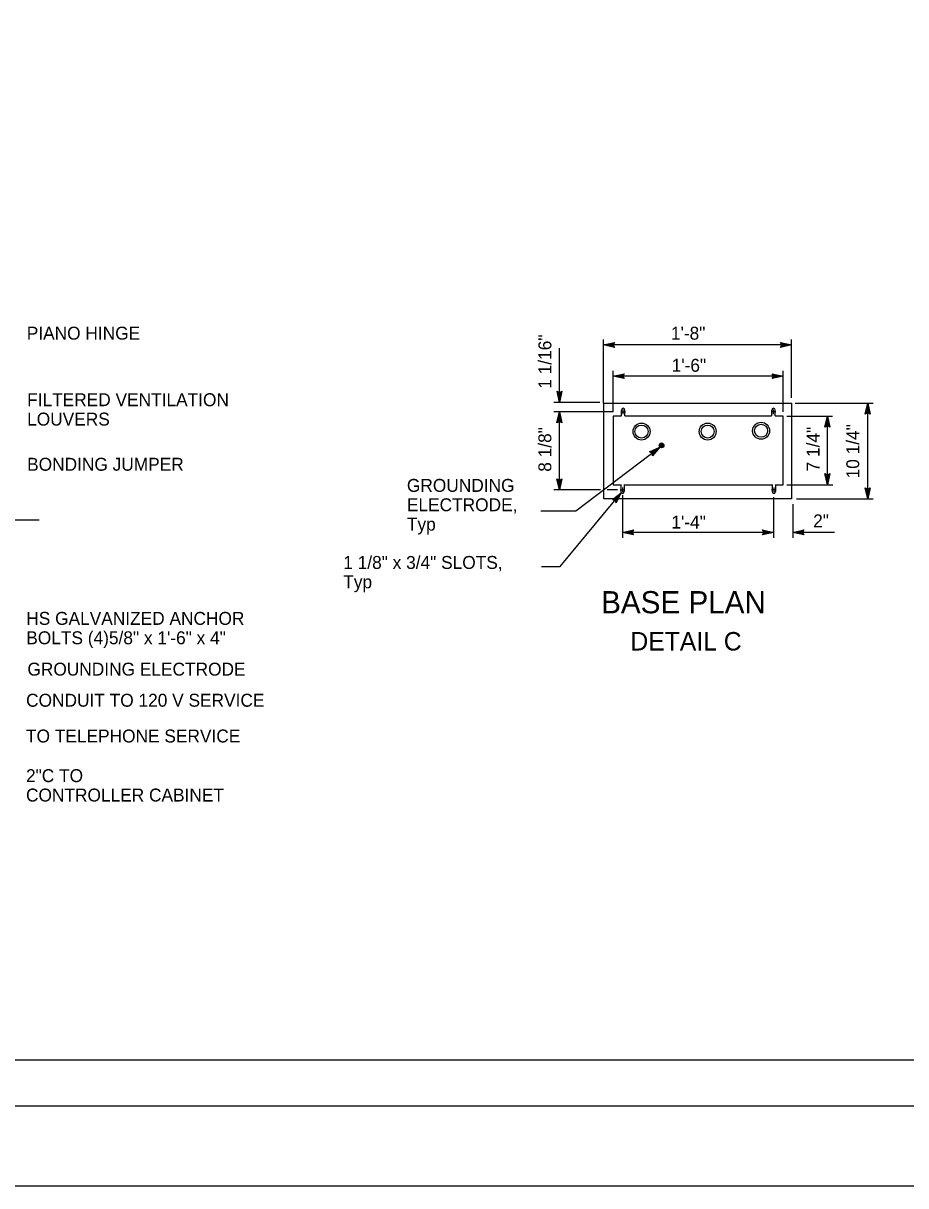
# Model space of a CAD drawing. Extents: x -893 to 867, y -474 to 712.
# Drawn here: x -225 to 253, y -474 to 155 of the extents above; entities that cross this region are included whole.
import ezdxf

# ---------------------------------------------------------------- set-up
doc = ezdxf.new("R2010")
doc.units = 0
for name, color, linetype in [('63 Seal and Sig', 7, 'Continuous'), ('border_PLOTTING-ELEMENTS', 7, 'Continuous'), ('border_rw_22x34_Cut_Lines', 7, 'Continuous'), ('border_SHEET', 7, 'Continuous'), ('es_DETAIL', 7, 'Continuous'), ('es_DETAIL-anno', 7, 'Continuous')]:
    doc.layers.add(name, color=color, linetype=linetype)

# ---------------------------------------------------------------- blocks, each defined once
blk = doc.blocks.new('7CTRLN')
at = {"layer": '63 Seal and Sig'}
for p, q in [((-0.05, 0), (0.05, 0)), ((0, -0.05), (0, 0.05))]:
    blk.add_line(p, q, dxfattribs=at)

msp = doc.modelspace()

# ---------------------------------------------------------------- linework, layer by layer
at = {"layer": 'border_PLOTTING-ELEMENTS'}
for points in [[(-893.46, -474.05), (866.55, -474.05), (866.55, 711.96), (-893.46, 711.96)], [(-863.46, 668.96), (836.55, 668.96), (836.55, -431.05), (-863.46, -431.05)]]:
    msp.add_lwpolyline(points, close=True, dxfattribs=at)
at = {"layer": 'border_rw_22x34_Cut_Lines'}
msp.add_lwpolyline([(-863.46, 668.96), (836.55, 668.96), (836.55, -431.05), (-863.46, -431.05)], close=True, dxfattribs=at)
at = {"layer": 'border_SHEET'}
msp.add_line((811.55, -406.05), (-813.46, -406.05), dxfattribs=at)
at = {"layer": 'es_DETAIL'}
for p, q in [((99.21, -57.29), (99.21, -54.08)), ((101.12, -57.29), (101.12, -54.08)), ((180.58, -57.29), (180.58, -54.08)), ((182.5, -57.29), (182.5, -54.08)), ((99.2, -57.41), (94.72, -57.41)), ((180.42, -57.41), (101.12, -57.41)), ((98.85, -94.39), (98.85, -98.24)), ((100.77, -94.39), (100.77, -98.24)), ((180.7, -94.39), (180.7, -98.24)), ((182.62, -94.39), (182.62, -98.24)), ((100.77, -94.5), (180.7, -94.5))]:
    msp.add_line(p, q, dxfattribs=at)
msp.add_lwpolyline([(89.61, -50.37), (191.29, -50.37), (191.29, -102.17), (89.61, -102.17)], close=True, dxfattribs=at)
for points in [[(94.72, -57.41), (94.72, -57.41), (94.72, -94.5), (98.85, -94.5)], [(182.62, -94.5), (186.81, -94.5), (186.81, -57.41), (182.34, -57.41)]]:
    msp.add_lwpolyline(points, dxfattribs=at)
for centre, radius in [((110.07, -65.72), 4.6), ((110.07, -65.72), 3.52), ((145.88, -65.72), 4.6), ((145.88, -65.72), 3.52), ((174.79, -65.33), 4.6), ((174.79, -65.33), 3.52), ((120.91, -73.21), 1.28), ((120.91, -73.21), 1.18), ((120.91, -73.21), 1.07), ((120.91, -73.21), 0.975), ((120.91, -73.21), 0.875), ((120.91, -73.21), 0.775), ((120.91, -73.21), 0.675), ((120.91, -73.21), 0.575), ((120.91, -73.21), 0.475), ((120.91, -73.21), 0.375), ((120.91, -73.21), 0.375), ((120.91, -73.21), 0.275), ((120.91, -73.21), 0.175), ((120.91, -73.21), 0.075)]:
    msp.add_circle(centre, radius, dxfattribs=at)
for centre, start, end in [((100.16, -54.08), 0, 180), ((181.54, -54.08), 0, 180), ((99.81, -98.24), 180, 0), ((181.66, -98.24), 180, 0)]:
    msp.add_arc(centre, 0.959, start, end, dxfattribs=at)
at = {"layer": 'es_DETAIL-anno'}
for p, q in [((89.46, -50.37), (89.46, -15.91)), ((89.46, -18.86), (95.46, -17.53)), ((191.29, -18.86), (89.46, -18.86)), ((95.46, -20.2), (89.46, -18.86)), ((89.46, -18.86), (89.46, -18.86)), ((95.25, -19.84), (90.84, -18.86)), ((90.86, -18.86), (95.23, -17.89)), ((92.23, -18.86), (95.05, -18.24)), ((95.01, -19.48), (92.23, -18.86)), ((93.61, -18.86), (94.82, -18.6)), ((94.84, -19.14), (93.61, -18.86)), ((95.46, -17.53), (94.66, -18.86)), ((94.66, -18.86), (95.46, -20.2)), ((95.46, -17.53), (95.46, -17.53)), ((186.09, -18.86), (185.29, -17.52)), ((185.29, -17.52), (185.29, -17.52)), ((185.29, -17.52), (191.29, -18.86)), ((191.29, -18.86), (185.29, -20.19)), ((185.29, -20.19), (186.09, -18.86)), ((185.51, -17.88), (189.91, -18.86)), ((189.9, -18.86), (185.52, -19.83)), ((188.53, -18.86), (185.7, -19.48)), ((185.74, -18.24), (188.53, -18.86)), ((185.92, -18.58), (187.15, -18.86)), ((187.15, -18.86), (185.94, -19.12)), ((191.29, -47.41), (191.29, -15.91)), ((191.29, -18.86), (191.29, -18.86)), ((65.66, -49.93), (65.68, -20.6)), ((95.46, -20.2), (95.46, -20.2)), ((185.29, -20.19), (185.29, -20.19)), ((94.72, -55.05), (94.72, -32.8)), ((94.72, -35.76), (100.72, -34.43)), ((186.81, -35.76), (94.72, -35.76)), ((100.72, -37.1), (94.72, -35.76)), ((94.72, -35.76), (94.72, -35.76)), ((100.51, -36.74), (96.1, -35.76)), ((96.12, -35.75), (100.49, -34.79)), ((97.49, -35.76), (100.31, -35.13)), ((100.27, -36.38), (97.49, -35.76)), ((98.87, -35.76), (100.08, -35.49)), ((100.1, -36.04), (98.87, -35.76)), ((100.72, -34.43), (99.92, -35.76)), ((99.92, -35.76), (100.72, -37.1)), ((100.72, -34.43), (100.72, -34.43)), ((100.72, -37.1), (100.72, -37.1)), ((181.61, -35.76), (180.81, -34.42)), ((180.81, -34.42), (180.81, -34.42)), ((180.81, -34.42), (186.81, -35.76)), ((186.81, -35.76), (180.81, -37.09)), ((180.81, -37.09), (181.61, -35.76)), ((180.81, -37.09), (180.81, -37.09)), ((181.03, -34.77), (185.43, -35.76)), ((185.42, -35.76), (181.05, -36.73)), ((184.05, -35.76), (181.23, -36.38)), ((181.26, -35.13), (184.05, -35.76)), ((181.44, -35.48), (182.67, -35.75)), ((182.67, -35.75), (181.46, -36.02)), ((186.81, -54.99), (186.81, -32.8)), ((186.81, -35.76), (186.81, -35.76)), ((65.66, -49.93), (64.34, -43.93)), ((64.34, -43.93), (64.34, -43.93)), ((64.34, -43.93), (65.67, -44.73)), ((67.01, -43.93), (65.66, -49.93)), ((65.67, -44.73), (67.01, -43.93)), ((67.01, -43.93), (67.01, -43.93)), ((87.58, -49.93), (62.71, -49.93)), ((65.66, -48.54), (64.7, -44.16)), ((65.67, -47.17), (65.04, -44.34)), ((65.67, -45.79), (65.4, -44.58)), ((66.65, -44.15), (65.66, -48.55)), ((65.66, -49.93), (65.66, -49.93)), ((66.29, -44.38), (65.67, -47.17)), ((65.94, -44.56), (65.67, -45.79)), ((94.72, -55.05), (62.71, -55.05)), ((64.32, -61.05), (65.66, -55.05)), ((64.67, -60.83), (65.66, -56.43)), ((65.64, -97.25), (65.66, -55.05)), ((65.66, -55.05), (65.66, -55.05)), ((65.66, -55.05), (66.99, -61.05)), ((65.66, -56.44), (66.63, -60.81)), ((193.25, -50.37), (235.49, -50.37)), ((231.19, -56.37), (232.53, -50.37)), ((232.53, -55.57), (231.19, -56.37)), ((231.19, -56.37), (231.19, -56.37)), ((231.55, -56.15), (232.53, -51.75)), ((231.91, -55.92), (232.53, -53.13)), ((232.25, -55.74), (232.53, -54.51)), ((232.53, -102.17), (232.53, -50.37)), ((232.53, -50.37), (232.53, -50.37)), ((232.53, -50.37), (233.86, -56.37)), ((232.53, -53.13), (233.16, -55.96)), ((232.53, -54.51), (232.8, -55.72)), ((233.86, -56.37), (232.53, -55.57)), ((232.54, -51.76), (233.5, -56.14)), ((233.86, -56.37), (233.86, -56.37)), ((65.66, -60.25), (64.32, -61.05)), ((64.32, -61.05), (64.32, -61.05)), ((65.03, -60.6), (65.66, -57.81)), ((65.38, -60.42), (65.65, -59.19)), ((65.65, -59.19), (65.92, -60.4)), ((65.66, -57.81), (66.28, -60.64)), ((66.99, -61.05), (65.66, -60.25)), ((66.99, -61.05), (66.99, -61.05)), ((188.76, -57.41), (213.52, -57.41)), ((209.31, -63.41), (210.65, -57.41)), ((210.65, -62.61), (209.31, -63.41)), ((209.67, -63.19), (210.65, -58.79)), ((210.03, -62.95), (210.65, -60.17)), ((210.38, -62.78), (210.65, -61.55)), ((210.65, -94.5), (210.65, -57.41)), ((210.65, -57.41), (210.65, -57.41)), ((210.65, -57.41), (211.98, -63.41)), ((210.65, -60.17), (211.28, -62.99)), ((210.65, -61.55), (210.92, -62.76)), ((211.98, -63.41), (210.65, -62.61)), ((210.66, -58.8), (211.62, -63.17)), ((209.31, -63.41), (209.31, -63.41)), ((211.98, -63.41), (211.98, -63.41)), ((114.44, -76.72), (120.01, -74.11)), ((114.83, -76.87), (118.92, -74.95)), ((118.91, -74.96), (116.04, -78.4)), ((120.01, -74.11), (116.07, -78.83)), ((120.01, -74.11), (120.01, -74.11)), ((115.89, -77.29), (114.44, -76.72)), ((114.44, -76.72), (114.44, -76.72)), ((115.23, -77.01), (117.82, -75.8)), ((115.58, -77.17), (116.73, -76.64)), ((116.07, -78.83), (115.89, -77.29)), ((116.73, -76.64), (115.93, -77.59)), ((117.82, -75.8), (115.97, -78.02)), ((116.07, -78.83), (116.07, -78.83)), ((65.64, -97.25), (64.31, -91.25)), ((64.31, -91.25), (64.31, -91.25)), ((64.31, -91.25), (65.64, -92.05)), ((65.63, -95.86), (64.67, -91.49)), ((65.64, -94.49), (65.02, -91.67)), ((65.64, -93.11), (65.38, -91.9)), ((65.64, -92.05), (66.98, -91.26)), ((66.98, -91.26), (65.64, -97.25)), ((66.62, -91.47), (65.64, -95.87)), ((66.27, -91.71), (65.64, -94.49)), ((65.92, -91.88), (65.64, -93.11)), ((66.98, -91.26), (66.98, -91.26)), ((210.65, -94.5), (209.32, -88.5)), ((209.32, -88.5), (209.32, -88.5)), ((209.32, -88.5), (210.65, -89.3)), ((210.65, -93.11), (209.68, -88.73)), ((210.66, -91.73), (210.03, -88.91)), ((210.66, -90.35), (210.39, -89.14)), ((210.65, -89.3), (211.99, -88.5)), ((211.99, -88.5), (210.65, -94.5)), ((211.64, -88.71), (210.65, -93.12)), ((211.28, -88.95), (210.66, -91.73)), ((210.93, -89.12), (210.66, -90.35)), ((211.99, -88.5), (211.99, -88.5)), ((87.96, -97.25), (62.68, -97.25)), ((65.64, -97.25), (65.64, -97.25)), ((97.15, -97.25), (91.45, -97.25)), ((99.7, -100.13), (99.7, -123.28)), ((188.76, -94.5), (213.61, -94.5)), ((210.65, -94.5), (210.65, -94.5)), ((232.53, -102.17), (231.2, -96.17)), ((231.2, -96.17), (231.2, -96.17)), ((231.2, -96.17), (232.53, -96.97)), ((232.53, -100.78), (231.56, -96.41)), ((232.53, -99.41), (231.91, -96.58)), ((232.54, -98.03), (232.27, -96.82)), ((232.53, -96.97), (233.87, -96.17)), ((233.87, -96.17), (232.53, -102.17)), ((233.52, -96.39), (232.53, -100.79)), ((233.16, -96.62), (232.53, -99.41)), ((232.81, -96.8), (232.54, -98.03)), ((233.87, -96.17), (233.87, -96.17)), ((181.55, -101.18), (181.55, -123.28)), ((191.93, -104.98), (191.93, -123.28)), ((193.96, -102.17), (235.49, -102.17)), ((232.53, -102.17), (232.53, -102.17)), ((-249.05, -113.46), (-215.88, -113.46)), ((99.7, -120.33), (105.7, -119)), ((101.09, -120.33), (105.46, -119.36)), ((105.7, -119), (104.9, -120.33)), ((105.7, -119), (105.7, -119)), ((176.35, -120.33), (175.55, -118.99)), ((175.55, -118.99), (175.55, -118.99)), ((175.55, -118.99), (181.55, -120.33)), ((175.77, -119.35), (180.17, -120.33)), ((191.93, -120.33), (197.93, -119)), ((193.32, -120.33), (197.69, -119.36)), ((197.93, -119), (197.13, -120.33)), ((197.93, -119), (197.93, -119)), ((181.55, -120.33), (99.7, -120.33)), ((105.7, -121.67), (99.7, -120.33)), ((99.7, -120.33), (99.7, -120.33)), ((105.48, -121.32), (101.08, -120.33)), ((102.46, -120.33), (105.28, -119.71)), ((105.25, -120.96), (102.46, -120.33)), ((103.84, -120.34), (105.05, -120.07)), ((105.07, -120.61), (103.84, -120.34)), ((104.9, -120.33), (105.7, -121.67)), ((105.7, -121.67), (105.7, -121.67)), ((181.55, -120.33), (175.55, -121.66)), ((175.55, -121.66), (176.35, -120.33)), ((175.55, -121.66), (175.55, -121.66)), ((180.16, -120.34), (175.79, -121.3)), ((178.79, -120.33), (175.97, -120.96)), ((176, -119.71), (178.79, -120.33)), ((176.18, -120.05), (177.41, -120.33)), ((177.41, -120.33), (176.2, -120.6)), ((181.55, -120.33), (181.55, -120.33)), ((214.5, -120.33), (191.93, -120.33)), ((197.93, -121.67), (191.93, -120.33)), ((191.93, -120.33), (191.93, -120.33)), ((197.71, -121.32), (193.31, -120.33)), ((194.69, -120.33), (197.52, -119.71)), ((197.48, -120.96), (194.69, -120.33)), ((196.07, -120.34), (197.28, -120.07)), ((197.3, -120.61), (196.07, -120.34)), ((197.13, -120.33), (197.93, -121.67)), ((197.93, -121.67), (197.93, -121.67))]:
    msp.add_line(p, q, dxfattribs=at)
for points in [[(55.59, -108.71), (74.49, -108.71), (120.01, -74.11)], [(55.99, -138.71), (65.97, -138.71), (99.1, -98.89)]]:
    msp.add_lwpolyline(points, dxfattribs=at)
msp.add_lwpolyline([(94.31, -102.59), (99.1, -98.89), (96.33, -104.27), (96.2, -103.88), (98.23, -99.95), (94.71, -102.65), (95.11, -102.71), (97.36, -100.98), (96.06, -103.5), (95.93, -103.11), (96.49, -102.02), (95.52, -102.78), (95.83, -102.83), (96.33, -104.27), (95.83, -102.83)], close=True, dxfattribs=at)

# ---------------------------------------------------------------- block references
at = {"layer": 'es_DETAIL', "xscale": 25.5802638}
for p, yscale in [((100.16, -55.05), 25.5802638), ((99.8, -97.27), -25.5802638)]:
    msp.add_blockref('7CTRLN', p, dxfattribs=dict(at, yscale=yscale))
at = {"layer": 'es_DETAIL', "xscale": 25.5802638, "rotation": 180}
for p, yscale in [((181.54, -55.05), -25.5802638), ((181.66, -97.27), 25.5802638)]:
    msp.add_blockref('7CTRLN', p, dxfattribs=dict(at, yscale=yscale))

# ---------------------------------------------------------------- texts
at = {"layer": 'es_DETAIL-anno'}
for s, height, p in [('PIANO HINGE', 7, (-222.64, -15.98)), ('1\'-8"', 7, (126, -16)), ('1\'-6"', 7, (126.39, -33.37)), ('FILTERED VENTILATION', 7, (-222.45, -52)), ('LOUVERS', 7, (-222.45, -62.5)), ('BONDING JUMPER', 7, (-222.45, -86.96)), ('GROUNDING', 7, (-16.9, -98.39)), ('ELECTRODE,', 7, (-16.9, -108.89)), ('Typ', 7, (-16.9, -119.39)), ('1\'-4"', 7, (126.25, -118.26)), ('2"', 7, (202.99, -117.59)), ('1 1/8" x 3/4" SLOTS,', 7, (-51.35, -140.11)), ('Typ', 7, (-51.35, -150.61)), ('BASE PLAN', 12, (88.21, -164.13)), ('HS GALVANIZED ANCHOR', 7, (-222.91, -170.39)), ('BOLTS (4)5/8" x 1\'-6" x 4"', 7, (-222.91, -180.89)), ('DETAIL C', 10, (104.07, -184.28)), ('GROUNDING ELECTRODE', 7, (-222.29, -197.87)), ('CONDUIT TO 120 V SERVICE', 7, (-223.01, -214.71)), ('TO TELEPHONE SERVICE', 7, (-223.06, -234.07)), ('2"C TO', 7, (-223.06, -255.53)), ('CONTROLLER CABINET', 7, (-223.06, -266.03))]:
    msp.add_text(s, height=height, dxfattribs=at).set_placement(p)
for s, p in [('1 1/16"', (61.28, -42.57)), ('10 1/4"', (227.93, -91.11)), ('8 1/8"', (61.26, -87.52)), ('7 1/4"', (206.44, -87.32))]:
    msp.add_text(s, height=7, rotation=90, dxfattribs=at).set_placement(p)

doc.saveas('drawing.dxf')
